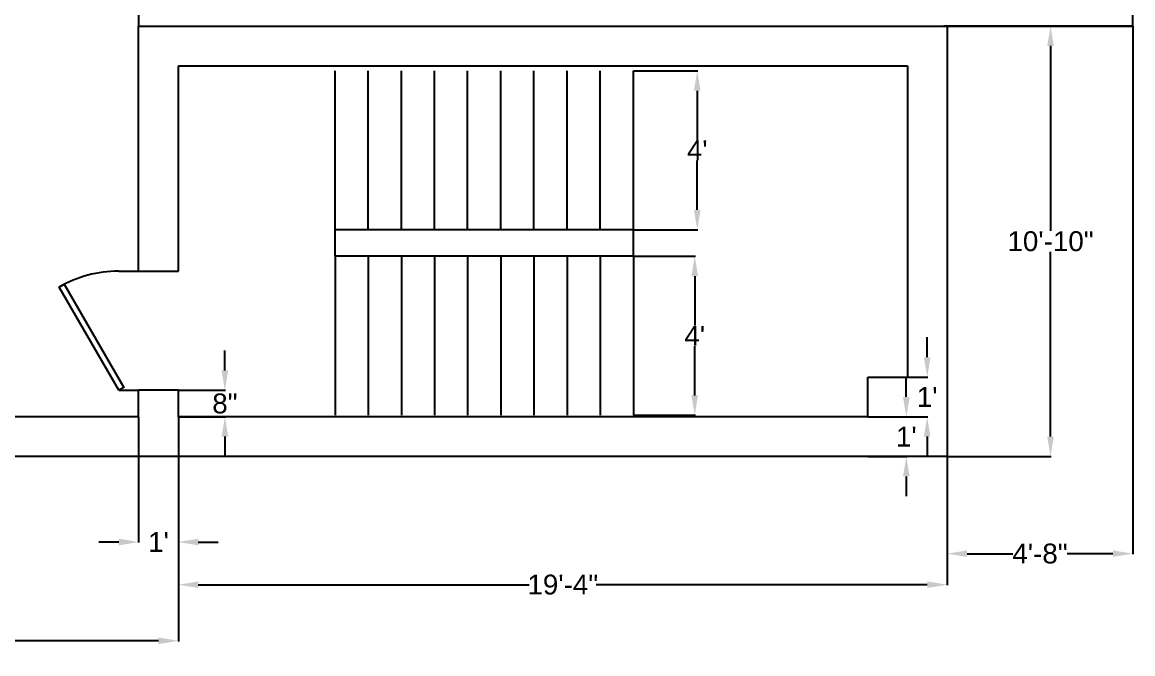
# Model space of a CAD drawing. Header units: inches. Extents: x 2169 to 3045, y 1192 to 2064.
# Drawn here: x 2606.7 to 2941.8, y 1192 to 1382.8 of the extents above; entities that cross this region are included whole.
import ezdxf

# ---------------------------------------------------------------- set-up
doc = ezdxf.new("R2010")
doc.units = ezdxf.units.IN
for name, color, linetype in [('A PLAN ANNO DIM', 9, 'Continuous'), ('A PLAN DOOR', 252, 'Continuous'), ('A PLAN MILLWORK', 1, 'Continuous'), ('A PLAN WALL EXTERIOR', 4, 'Continuous')]:
    doc.layers.add(name, color=color, linetype=linetype)
doc.styles.get("Standard").update_dxf_attribs({"font": 'Arial.ttf'})
doc.dimstyles.get("Standard").update_dxf_attribs({"dimtxt": 6, "dimasz": 6, "dimexe": 0.18, "dimexo": 0.0625, "dimgap": 0.09, "dimtad": 0, "dimtih": 1, "dimtoh": 1, "dimdec": 4, "dimzin": 0, "dimdsep": 46, "dimlunit": 4, "dimtxsty": 'Standard', "dimcen": 0.1875, "dimadec": 0, "dimazin": 0, "dimtfac": 1, "dimtdec": 4, "dimtofl": 0, "dimtmove": 0, "dimatfit": 3, "dimfxl": 1, "dimtolj": 1, "dimtzin": 0, "dimarcsym": 0})

# ---------------------------------------------------------------- blocks, each defined once
blk = doc.blocks.new('*D125')
at = {"layer": 'A PLAN ANNO DIM', "color": 0, "lineweight": -2, "transparency": 16777216}
for p, q in [((2791.16, 1312.05), (2809.8, 1312.05)), ((2809.62, 1306.05), (2809.62, 1291.14)), ((2809.62, 1270.05), (2809.62, 1284.96)), ((2791.16, 1264.05), (2809.8, 1264.05))]:
    blk.add_line(p, q, dxfattribs=at)
at = {"layer": 'A PLAN ANNO DIM', "color": 0, "transparency": 16777216}
for points in [[(2808.62, 1306.05), (2810.62, 1306.05), (2809.62, 1312.05)], [(2808.62, 1270.05), (2810.62, 1270.05), (2809.62, 1264.05)]]:
    blk.add_solid(points, dxfattribs=at)
at = {"layer": 'Defpoints', "color": 0, "transparency": 16777216}
for p in [(2791.09, 1312.05, -0.04), (2791.09, 1264.05, -0.04), (2809.62, 1264.05)]:
    blk.add_point(p, dxfattribs=at)
at = {"layer": 'A PLAN ANNO DIM', "color": 0, "transparency": 16777216, "insert": (2809.62, 1288.05), "char_height": 6, "attachment_point": 5}
blk.add_mtext("\\A1;4'", dxfattribs=at)
blk = doc.blocks.new('*D126')
at = {"layer": 'A PLAN ANNO DIM', "color": 0, "lineweight": -2, "transparency": 16777216}
for p, q in [((2791.16, 1368.05), (2810.55, 1368.05)), ((2810.37, 1362.05), (2810.37, 1347.14)), ((2810.37, 1326.05), (2810.37, 1340.96)), ((2791.16, 1320.05), (2810.55, 1320.05))]:
    blk.add_line(p, q, dxfattribs=at)
at = {"layer": 'A PLAN ANNO DIM', "color": 0, "transparency": 16777216}
for points in [[(2809.37, 1362.05), (2811.37, 1362.05), (2810.37, 1368.05)], [(2809.37, 1326.05), (2811.37, 1326.05), (2810.37, 1320.05)]]:
    blk.add_solid(points, dxfattribs=at)
at = {"layer": 'Defpoints', "color": 0, "transparency": 16777216}
for p in [(2791.09, 1368.05, -0.04), (2791.09, 1320.05, -0.04), (2810.37, 1320.05)]:
    blk.add_point(p, dxfattribs=at)
at = {"layer": 'A PLAN ANNO DIM', "color": 0, "transparency": 16777216, "insert": (2810.37, 1344.05), "char_height": 6, "attachment_point": 5}
blk.add_mtext("\\A1;4'", dxfattribs=at)
blk = doc.blocks.new('*D128')
at = {"layer": 'A PLAN ANNO DIM', "color": 0, "lineweight": -2, "transparency": 16777216}
for p, q in [((2885.8, 1381.51), (2885.8, 1222.06)), ((2941.8, 1381.51), (2941.8, 1222.06)), ((2891.8, 1222.24), (2905.61, 1222.24)), ((2935.8, 1222.24), (2921.99, 1222.24))]:
    blk.add_line(p, q, dxfattribs=at)
at = {"layer": 'A PLAN ANNO DIM', "color": 0, "transparency": 16777216}
for points in [[(2891.8, 1223.24), (2891.8, 1221.24), (2885.8, 1222.24)], [(2935.8, 1223.24), (2935.8, 1221.24), (2941.8, 1222.24)]]:
    blk.add_solid(points, dxfattribs=at)
at = {"layer": 'Defpoints', "color": 0, "transparency": 16777216}
for p in [(2885.8, 1381.58), (2941.8, 1381.58), (2941.8, 1222.24)]:
    blk.add_point(p, dxfattribs=at)
at = {"layer": 'A PLAN ANNO DIM', "color": 0, "transparency": 16777216, "insert": (2913.8, 1222.24), "char_height": 6, "attachment_point": 5}
blk.add_mtext('\\A1;4\'-8"', dxfattribs=at)
blk = doc.blocks.new('*D129')
at = {"layer": 'A PLAN ANNO DIM', "color": 0, "lineweight": -2, "transparency": 16777216}
for p, q in [((2885.86, 1381.58), (2917.16, 1381.58)), ((2916.98, 1375.58), (2916.98, 1319.73)), ((2916.98, 1257.58), (2916.98, 1313.42)), ((2885.86, 1251.58), (2917.16, 1251.58))]:
    blk.add_line(p, q, dxfattribs=at)
at = {"layer": 'A PLAN ANNO DIM', "color": 0, "transparency": 16777216}
for points in [[(2915.98, 1375.58), (2917.98, 1375.58), (2916.98, 1381.58)], [(2915.98, 1257.58), (2917.98, 1257.58), (2916.98, 1251.58)]]:
    blk.add_solid(points, dxfattribs=at)
at = {"layer": 'Defpoints', "color": 0, "transparency": 16777216}
for p in [(2885.8, 1381.58), (2885.8, 1251.58), (2916.98, 1251.58)]:
    blk.add_point(p, dxfattribs=at)
at = {"layer": 'A PLAN ANNO DIM', "color": 0, "transparency": 16777216, "insert": (2916.98, 1316.58), "char_height": 6, "attachment_point": 5}
blk.add_mtext('\\A1;10\'-10"', dxfattribs=at)
blk = doc.blocks.new('*D130')
at = {"layer": 'A PLAN ANNO DIM', "color": 0, "lineweight": -2, "transparency": 16777216}
for p, q in [((2653.8, 1263.51), (2653.8, 1212.69)), ((2885.8, 1263.51), (2885.8, 1212.69)), ((2659.8, 1212.87), (2759.69, 1212.87)), ((2879.8, 1212.87), (2779.91, 1212.87))]:
    blk.add_line(p, q, dxfattribs=at)
at = {"layer": 'A PLAN ANNO DIM', "color": 0, "transparency": 16777216}
for points in [[(2659.8, 1213.87), (2659.8, 1211.87), (2653.8, 1212.87)], [(2879.8, 1213.87), (2879.8, 1211.87), (2885.8, 1212.87)]]:
    blk.add_solid(points, dxfattribs=at)
at = {"layer": 'Defpoints', "color": 0, "transparency": 16777216}
for p in [(2653.8, 1263.58), (2885.8, 1263.58), (2885.8, 1212.87)]:
    blk.add_point(p, dxfattribs=at)
at = {"layer": 'A PLAN ANNO DIM', "color": 0, "transparency": 16777216, "insert": (2769.8, 1212.87), "char_height": 6, "attachment_point": 5}
blk.add_mtext('\\A1;19\'-4"', dxfattribs=at)
blk = doc.blocks.new('*D131')
at = {"layer": 'A PLAN ANNO DIM', "color": 0, "lineweight": -2, "transparency": 16777216}
for p, q in [((2667.84, 1277.58), (2667.84, 1283.58)), ((2653.86, 1271.58), (2668.02, 1271.58)), ((2653.86, 1263.58), (2668.02, 1263.58)), ((2667.84, 1257.58), (2667.84, 1251.58))]:
    blk.add_line(p, q, dxfattribs=at)
at = {"layer": 'A PLAN ANNO DIM', "color": 0, "transparency": 16777216}
for points in [[(2666.84, 1277.58), (2668.84, 1277.58), (2667.84, 1271.58)], [(2666.84, 1257.58), (2668.84, 1257.58), (2667.84, 1263.58)]]:
    blk.add_solid(points, dxfattribs=at)
at = {"layer": 'Defpoints', "color": 0, "transparency": 16777216}
for p in [(2653.8, 1271.58), (2667.84, 1271.58), (2653.8, 1263.58)]:
    blk.add_point(p, dxfattribs=at)
at = {"layer": 'A PLAN ANNO DIM', "color": 0, "transparency": 16777216, "insert": (2667.84, 1267.58), "char_height": 6, "attachment_point": 5}
blk.add_mtext('\\A1;8"', dxfattribs=at)
blk = doc.blocks.new('*D132')
at = {"layer": 'A PLAN ANNO DIM', "color": 0, "lineweight": -2, "transparency": 16777216}
for p, q in [((2641.8, 1263.51), (2641.8, 1225.57)), ((2653.8, 1263.51), (2653.8, 1225.57)), ((2635.8, 1225.75), (2629.8, 1225.75)), ((2659.8, 1225.75), (2665.8, 1225.75))]:
    blk.add_line(p, q, dxfattribs=at)
at = {"layer": 'A PLAN ANNO DIM', "color": 0, "transparency": 16777216}
for points in [[(2635.8, 1226.75), (2635.8, 1224.75), (2641.8, 1225.75)], [(2659.8, 1226.75), (2659.8, 1224.75), (2653.8, 1225.75)]]:
    blk.add_solid(points, dxfattribs=at)
at = {"layer": 'Defpoints', "color": 0, "transparency": 16777216}
for p in [(2641.8, 1263.58), (2653.8, 1263.58), (2641.8, 1225.75)]:
    blk.add_point(p, dxfattribs=at)
at = {"layer": 'A PLAN ANNO DIM', "color": 0, "transparency": 16777216, "insert": (2647.8, 1225.75), "char_height": 6, "attachment_point": 5}
blk.add_mtext("\\A1;1'", dxfattribs=at)
blk = doc.blocks.new('*U133')
for p, q in [((0, 0), (0, -6)), ((36, 0), (36, -6))]:
    blk.add_line(p, q)
blk.add_lwpolyline([(0, 0), (31.18, 18), (32.05, 16.48), (0.87, -1.52)], close=True)
blk.add_arc((0, 0), 36, 0, 30)
blk = doc.blocks.new('*D135')
at = {"layer": 'A PLAN ANNO DIM', "color": 0, "lineweight": -2, "transparency": 16777216}
for p, q in [((2873.46, 1269.58), (2873.46, 1275.58)), ((2861.86, 1263.58), (2873.64, 1263.58)), ((2861.86, 1251.58), (2873.64, 1251.58)), ((2873.46, 1245.58), (2873.46, 1239.58))]:
    blk.add_line(p, q, dxfattribs=at)
at = {"layer": 'A PLAN ANNO DIM', "color": 0, "transparency": 16777216}
for points in [[(2872.46, 1269.58), (2874.46, 1269.58), (2873.46, 1263.58)], [(2872.46, 1245.58), (2874.46, 1245.58), (2873.46, 1251.58)]]:
    blk.add_solid(points, dxfattribs=at)
at = {"layer": 'Defpoints', "color": 0, "transparency": 16777216}
for p in [(2861.8, 1263.58), (2861.8, 1251.58), (2873.46, 1251.58)]:
    blk.add_point(p, dxfattribs=at)
at = {"layer": 'A PLAN ANNO DIM', "color": 0, "transparency": 16777216, "insert": (2873.46, 1257.58), "char_height": 6, "attachment_point": 5}
blk.add_mtext("\\A1;1'", dxfattribs=at)
blk = doc.blocks.new('*D136')
at = {"layer": 'A PLAN ANNO DIM', "color": 0, "lineweight": -2, "transparency": 16777216}
for p, q in [((2879.76, 1281.58), (2879.76, 1287.58)), ((2861.86, 1275.58), (2879.94, 1275.58)), ((2861.86, 1263.58), (2879.94, 1263.58)), ((2879.76, 1257.58), (2879.76, 1251.58))]:
    blk.add_line(p, q, dxfattribs=at)
at = {"layer": 'A PLAN ANNO DIM', "color": 0, "transparency": 16777216}
for points in [[(2878.76, 1281.58), (2880.76, 1281.58), (2879.76, 1275.58)], [(2878.76, 1257.58), (2880.76, 1257.58), (2879.76, 1263.58)]]:
    blk.add_solid(points, dxfattribs=at)
at = {"layer": 'Defpoints', "color": 0, "transparency": 16777216}
for p in [(2861.8, 1275.58), (2879.76, 1275.58), (2861.8, 1263.58)]:
    blk.add_point(p, dxfattribs=at)
at = {"layer": 'A PLAN ANNO DIM', "color": 0, "transparency": 16777216, "insert": (2879.76, 1269.58), "char_height": 6, "attachment_point": 5}
blk.add_mtext("\\A1;1'", dxfattribs=at)
blk = doc.blocks.new('*D137')
at = {"layer": 'A PLAN ANNO DIM', "color": 0, "lineweight": -2, "transparency": 16777216}
for p, q in [((2533.8, 1251.51), (2533.8, 1195.75)), ((2653.8, 1251.51), (2653.8, 1195.75)), ((2539.8, 1195.93), (2588.9, 1195.93)), ((2647.8, 1195.93), (2598.7, 1195.93))]:
    blk.add_line(p, q, dxfattribs=at)
at = {"layer": 'A PLAN ANNO DIM', "color": 0, "transparency": 16777216}
for points in [[(2539.8, 1196.93), (2539.8, 1194.93), (2533.8, 1195.93)], [(2647.8, 1196.93), (2647.8, 1194.93), (2653.8, 1195.93)]]:
    blk.add_solid(points, dxfattribs=at)
at = {"layer": 'Defpoints', "color": 0, "transparency": 16777216}
for p in [(2533.8, 1251.58), (2653.8, 1251.58), (2533.8, 1195.93)]:
    blk.add_point(p, dxfattribs=at)
at = {"layer": 'A PLAN ANNO DIM', "color": 0, "transparency": 16777216, "insert": (2593.8, 1195.93), "char_height": 6, "attachment_point": 5}
blk.add_mtext("\\A1;10'", dxfattribs=at)

msp = doc.modelspace()

# ---------------------------------------------------------------- linework, layer by layer
at = {"layer": 'A PLAN ANNO DIM'}
msp.add_line((2885.30012, 1381.57518), (2885.80012, 1381.57518), dxfattribs=at)
at = {"layer": 'A PLAN MILLWORK'}
for p, q in [((2701.0937, 1320.04686, -0.04415), (2701.0937, 1368.04686, -0.04415)), ((2711.0937, 1320.04686, -0.04415), (2711.0937, 1368.04686, -0.04415)), ((2721.0937, 1320.04686, -0.04415), (2721.0937, 1368.04686, -0.04415)), ((2731.0937, 1320.04686, -0.04415), (2731.0937, 1368.04686, -0.04415)), ((2741.0937, 1320.04686, -0.04415), (2741.0937, 1368.04686, -0.04415)), ((2751.0937, 1320.04686, -0.04415), (2751.0937, 1368.04686, -0.04415)), ((2761.0937, 1320.04686, -0.04415), (2761.0937, 1368.04686, -0.04415)), ((2771.0937, 1320.04686, -0.04415), (2771.0937, 1368.04686, -0.04415)), ((2781.0937, 1320.04686, -0.04415), (2781.0937, 1368.04686, -0.04415)), ((2791.0937, 1320.04686, -0.04415), (2791.0937, 1368.04686, -0.04415)), ((2791.0937, 1320.04686, -0.04415), (2701.0937, 1320.04686, -0.04415)), ((2701.0937, 1312.04686, -0.04415), (2701.0937, 1320.04686, -0.04415)), ((2791.0937, 1312.04686, -0.04415), (2791.0937, 1320.04686, -0.04415)), ((2791.0937, 1312.04686, -0.04415), (2701.0937, 1312.04686, -0.04415)), ((2701.0937, 1312.04686, -0.04415), (2701.0937, 1264.04686, -0.04415)), ((2711.0937, 1312.04686, -0.04415), (2711.0937, 1264.04686, -0.04415)), ((2721.0937, 1312.04686, -0.04415), (2721.0937, 1264.04686, -0.04415)), ((2731.0937, 1312.04686, -0.04415), (2731.0937, 1264.04686, -0.04415)), ((2741.0937, 1312.04686, -0.04415), (2741.0937, 1264.04686, -0.04415)), ((2751.0937, 1312.04686, -0.04415), (2751.0937, 1264.04686, -0.04415)), ((2761.0937, 1312.04686, -0.04415), (2761.0937, 1264.04686, -0.04415)), ((2771.0937, 1312.04686, -0.04415), (2771.0937, 1264.04686, -0.04415)), ((2781.0937, 1312.04686, -0.04415), (2781.0937, 1264.04686, -0.04415)), ((2791.0937, 1312.04686, -0.04415), (2791.0937, 1264.04686, -0.04415))]:
    msp.add_line(p, q, dxfattribs=at)
at = {"layer": 'A PLAN WALL EXTERIOR'}
for p, q in [((2641.80012, 1694.57518), (2641.80012, 1381.57518)), ((2941.80012, 1381.57518), (2941.80012, 1430.57518)), ((2641.80012, 1381.57518), (2941.80012, 1381.57518)), ((2641.80012, 1307.57518), (2641.80012, 1381.57518)), ((2885.30012, 1381.57518), (2884.80012, 1381.57518)), ((2941.80012, 1381.57518), (2885.30012, 1381.57518)), ((2885.30012, 1381.57518), (2885.80012, 1381.57518)), ((2885.80012, 1381.57518), (2885.80012, 1251.57518)), ((2653.80012, 1369.57518), (2873.80012, 1369.57518)), ((2653.80012, 1307.57518), (2653.80012, 1369.57518)), ((2873.80012, 1369.57518), (2873.80012, 1275.57518)), ((2641.80012, 1307.57518), (2653.80012, 1307.57518)), ((2861.80012, 1263.57518), (2861.80012, 1275.57518)), ((2861.80012, 1275.57518), (2873.80012, 1275.57518)), ((2641.80012, 1263.57518), (2641.80012, 1271.57518)), ((2653.80012, 1271.57518), (2641.80012, 1271.57518)), ((2653.80012, 1263.57518), (2653.80012, 1271.57518)), ((2641.80012, 1263.57518), (2545.80012, 1263.57518)), ((2861.80012, 1263.57518), (2653.80012, 1263.57518)), ((2641.80012, 1251.57518), (2533.80012, 1251.57518)), ((2885.80012, 1251.57518), (2641.80012, 1251.57518))]:
    msp.add_line(p, q, dxfattribs=at)

# ---------------------------------------------------------------- block references
at = {"layer": 'A PLAN DOOR', "rotation": 89.99999999999997}
msp.add_blockref('*U133', (2635.80012, 1271.57518), dxfattribs=at)

# ---------------------------------------------------------------- dimensions: what is measured, and where the dimension line sits
at = {"layer": 'A PLAN ANNO DIM'}
for base, p1, p2, picture, middle in [((2941.80012, 1222.2423), (2885.80012, 1381.57518), (2941.80012, 1381.57518), '*D128', (2913.80012, 1222.2423)), ((2641.80012, 1225.75283), (2653.80012, 1263.57518), (2641.80012, 1263.57518), '*D132', (2647.80012, 1225.75283)), ((2885.80012, 1212.86674), (2653.80012, 1263.57518), (2885.80012, 1263.57518), '*D130', (2769.80012, 1212.86674)), ((2533.80012, 1195.9343), (2653.80012, 1251.57518), (2533.80012, 1251.57518), '*D137', (2593.80012, 1195.9343))]:
    dim = msp.add_linear_dim(base=base, p1=p1, p2=p2, dimstyle='Standard', dxfattribs=at)
    dim.commit()
    dim.dimension.update_dxf_attribs({"geometry": picture, "text_midpoint": middle})
for base, p1, p2, picture, middle in [((2916.98324, 1251.57518), (2885.80012, 1381.57518), (2885.80012, 1251.57518), '*D129', (2916.98324, 1316.57518)), ((2810.37256, 1320.04686), (2791.0937, 1368.04686, -0.04415), (2791.0937, 1320.04686, -0.04415), '*D126', (2810.37256, 1344.04686)), ((2809.62222, 1264.04686), (2791.0937, 1312.04686, -0.04415), (2791.0937, 1264.04686, -0.04415), '*D125', (2809.62222, 1288.04686)), ((2879.76169, 1275.57518), (2861.80012, 1263.57518), (2861.80012, 1275.57518), '*D136', (2879.76169, 1269.57518)), ((2667.83794, 1271.57518), (2653.80012, 1263.57518), (2653.80012, 1271.57518), '*D131', (2667.83794, 1267.57518))]:
    dim = msp.add_linear_dim(base=base, p1=p1, p2=p2, angle=90, dimstyle='Standard', dxfattribs=at)
    dim.commit()
    dim.dimension.update_dxf_attribs({"geometry": picture, "text_midpoint": middle})
dim = msp.add_linear_dim(base=(2873.45794, 1251.57518), p1=(2861.80012, 1263.57518), p2=(2861.80012, 1251.57518), angle=90, dimstyle='Standard', dxfattribs=at)
dim.commit()
dim.dimension.update_dxf_attribs({"geometry": '*D135', "text_midpoint": (2873.45794, 1257.57518), "dimtype": 160})

doc.saveas('drawing.dxf')
